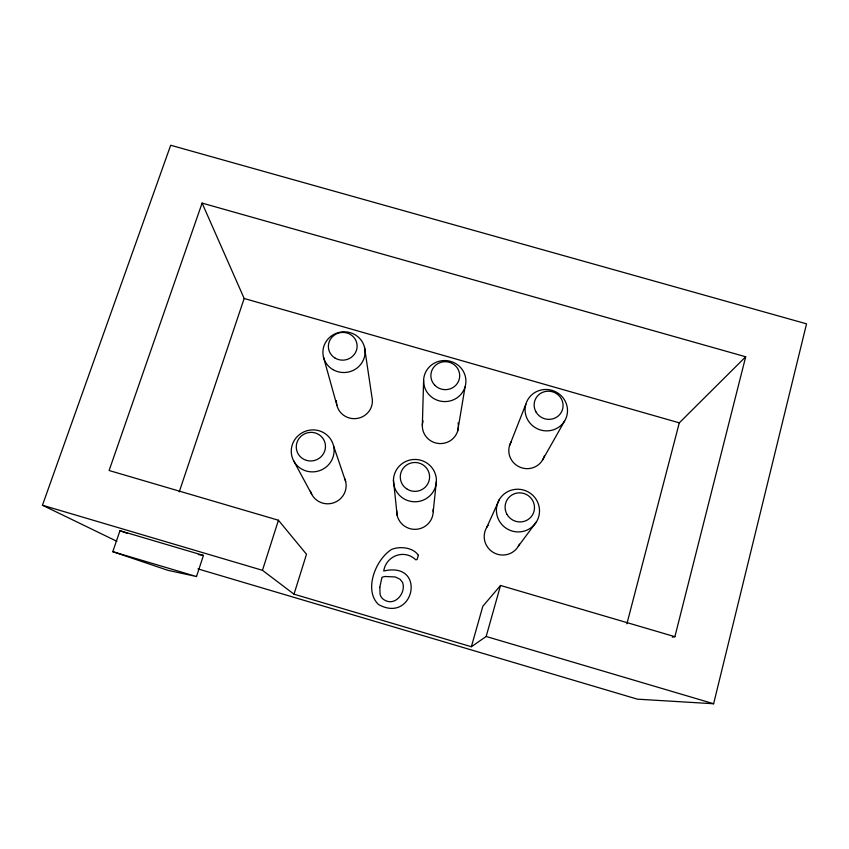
<?xml version="1.0" encoding="UTF-8"?>
<svg xmlns="http://www.w3.org/2000/svg" width="849" height="849" viewBox="0 0 849 849"><rect width="100%" height="100%" fill="white"/><g stroke="black" fill="none" stroke-linecap="round" stroke-linejoin="round"><path stroke-width="1.27" d="M422.346 425.455L423.609 380.469M433.213 511.65L436.407 481.086A21.49 21.172 -0.2 0 0 404.602 462.058A21.49 21.172 -0.2 0 0 403.784 498.713A21.49 21.172 -0.2 0 0 436.407 481.086M457.707 430.91L465.082 386.826A21.151 20.514 4.9 0 0 439.644 361.122A21.151 20.514 4.9 0 0 429.541 395.241A21.151 20.514 4.9 0 0 465.082 386.826M197.987 568.904L637.44 699.173L713.627 703.747L806.55 323.84L170.691 145.253L42.45 505.229L116.854 541.301M674.891 636.686L745.698 356.771L202.104 203.102L109.107 470.505L278.44 520.235L306.5 554.259L293.998 594.183L471.365 646.736L486.169 636.474L500.528 585.47L674.891 636.686L672.312 637.174M626.88 623.856L679.296 422.844L745.698 356.771M471.365 646.736L482.848 606.228L500.528 585.47M293.998 594.183L262.468 570.305L278.44 520.235M196.501 576.535L203.442 555.426L119.964 530.731L112.779 551.68L167.911 570.326L196.501 576.535L112.779 551.68M179.235 491.911L244.172 298.477L202.104 203.102M509.474 445.842L525.839 404.251M486.795 527.282L499.424 499.392M542.49 460.137L564.638 420.934A21.289 20.62 19.6 0 0 546.342 389.489A21.289 20.62 19.6 0 0 527.887 420.117A21.289 20.62 19.6 0 0 564.638 420.934M518.314 546.278L536.547 521.657A21.639 21.257 28.9 0 0 518.102 489.236A21.639 21.257 28.9 0 0 499.212 520.84A21.639 21.257 28.9 0 0 536.547 521.657M198.422 554.546L203.442 555.426M244.172 298.477L679.296 422.844M42.45 505.229L262.468 570.305M486.169 636.474L713.627 703.747M119.964 530.731L127.403 533.405M293.69 460.869L311.763 494.394M333.572 445.916A21.48 20.938 -18.5 0 1 306.372 471.046A21.48 20.938 -18.5 0 1 298.116 435.717A21.48 20.938 -18.5 0 1 333.572 445.916L345.681 481.585M323.416 356.856L336.883 405.206M364.518 347.358L371.926 397.024A17.999 17.489 -8.7 0 1 356.145 418.568A17.999 17.489 -8.7 0 1 336.437 400.664M393.448 480.014L397.162 515.449M544.326 455.892A18.137 17.691 21.2 0 1 519.832 467.13A18.137 17.691 21.2 0 1 511.321 441.618M519.397 544.167A18.402 18.147 33 0 1 493.184 552.37A18.402 18.147 33 0 1 488.154 525.34M344.545 478.263A18.275 17.914 -21 0 1 334.241 502.608A18.275 17.914 -21 0 1 310.426 491.147M458.12 422.908A18.041 17.617 5.1 0 1 439.4 443.549A18.041 17.617 5.1 0 1 423.067 420.913M433.117 509.283A18.275 18.094 -0.9 0 1 415.681 529.33A18.275 18.094 -0.9 0 1 396.674 510.748M379.8 587.243L380.065 594.215A8.787 8.745 -55.8 0 0 384.682 600.137C395.305 606.388 406.172 592.772 402.638 582.531L400.07 579.262L395.294 576.97L385.043 576.482L381.986 577.235L379.8 587.243M418.366 555.299L417.114 559.459L415.84 559.862C404.623 548.868 386.168 555.469 383.716 571.006C427.174 560.934 414.163 624.471 378.452 604.477C363.33 589.832 375.948 558.992 391.76 549.345C400.176 546.003 413.251 547.456 418.366 555.299M507.012 514.377A14.762 14.486 28.5 0 0 532.472 514.961A14.762 14.486 28.5 0 0 519.906 492.844A14.762 14.486 28.5 0 0 507.012 514.377M536.059 412.041A14.518 14.04 19.5 0 0 561.115 412.614A14.518 14.04 19.5 0 0 548.656 391.187A14.518 14.04 19.5 0 0 536.059 412.041M332.85 369.559A21.098 20.344 -7.7 0 0 365.059 352.632A21.098 20.344 -7.7 0 0 334.039 334.315A21.098 20.344 -7.7 0 0 332.85 369.559M306.542 460.402A14.645 14.274 -18.3 0 0 325.114 443.295A14.645 14.274 -18.3 0 0 300.949 436.322A14.645 14.274 -18.3 0 0 306.542 460.402M335.132 358.119A14.38 13.849 -7.7 0 0 357.111 346.625A14.38 13.849 -7.7 0 0 335.981 334.124A14.38 13.849 -7.7 0 0 335.132 358.119M407.308 489.247A14.656 14.433 -0.1 0 0 429.583 477.244A14.656 14.433 -0.1 0 0 407.902 464.254A14.656 14.433 -0.1 0 0 407.308 489.247M434.9 385.319A14.422 13.977 4.9 0 0 459.139 379.609A14.422 13.977 4.9 0 0 441.809 362.088A14.422 13.977 4.9 0 0 434.9 385.319"/></g></svg>
